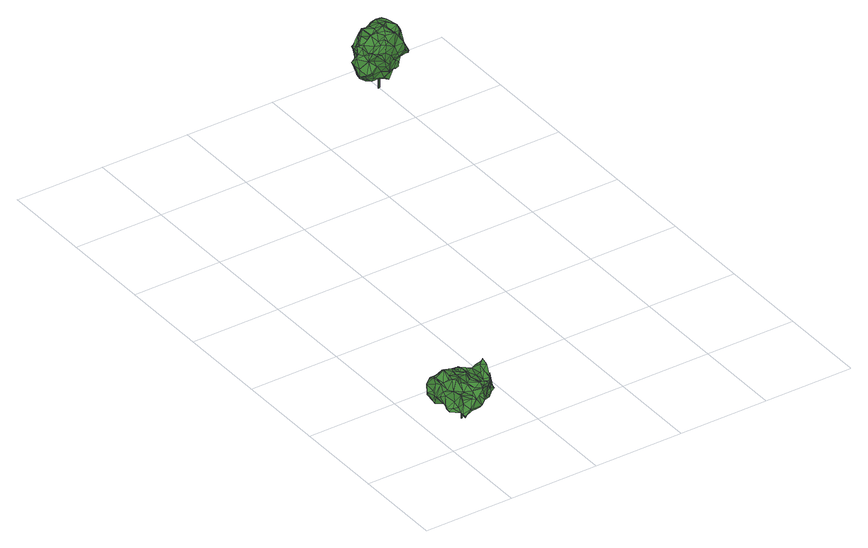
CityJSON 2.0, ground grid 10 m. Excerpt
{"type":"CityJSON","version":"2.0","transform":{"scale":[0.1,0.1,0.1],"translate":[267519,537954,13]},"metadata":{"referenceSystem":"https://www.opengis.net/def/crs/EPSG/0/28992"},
"CityObjects":{
"tree1":{"type":"SolitaryVegetationObject","attributes":{"gtid":474,"crown_width_m":6.37,"crown_median_z":16.87,"crown_r50_m":0.236,"crown_porosity":0.897,"trunk_H_m":3.21,"trunk_DBH_m":0.174,"trunk_radius_m":0.0868,"trunk_base_height_m":13.66,"original_gtid":"476"},"geometry":[{"type":"MultiSurface","lod":"3","boundaries":[[[0,1,2]],[[3,1,0]],[[4,5,6]],[[7,8,9]],[[10,11,12]],[[13,14,15]],[[16,17,18]],[[19,16,18]],[[13,20,21]],[[22,21,20]],[[23,24,25]],[[26,27,28]],[[29,28,27]],[[30,31,32]],[[33,34,35]],[[35,34,36]],[[37,38,39]],[[26,28,40]],[[26,40,11]],[[41,42,43]],[[44,45,46]],[[10,47,48]],[[49,35,50]],[[51,52,53]],[[54,55,56]],[[56,57,54]],[[34,58,59]],[[60,61,62]],[[61,63,62]],[[64,36,65]],[[66,67,68]],[[69,24,23]],[[70,71,72]],[[73,74,75]],[[76,77,78]],[[79,80,81]],[[68,67,82]],[[67,83,82]],[[12,11,84]],[[85,86,87]],[[88,89,90]],[[90,91,88]],[[92,93,64]],[[94,6,95]],[[96,65,36]],[[70,72,38]],[[97,26,98]],[[47,10,99]],[[12,99,10]],[[32,100,17]],[[10,48,98]],[[10,98,26]],[[17,100,101]],[[100,102,101]],[[103,104,105]],[[106,107,62]],[[108,4,109]],[[110,54,111]],[[110,112,54]],[[113,111,54]],[[114,87,113]],[[54,114,113]],[[115,116,117]],[[118,47,99]],[[91,7,119]],[[120,121,122]],[[120,123,124]],[[125,123,120]],[[106,126,127]],[[79,81,128]],[[129,73,130]],[[131,132,133]],[[134,132,131]],[[61,135,63]],[[83,136,82]],[[43,137,138]],[[137,43,42]],[[139,140,141]],[[142,6,5]],[[142,95,6]],[[133,132,143]],[[144,145,146]],[[37,146,145]],[[35,147,50]],[[148,45,128]],[[34,59,36]],[[149,36,59]],[[150,151,152]],[[127,104,153]],[[68,39,38]],[[92,35,93]],[[147,35,92]],[[154,70,37]],[[59,58,149]],[[48,155,98]],[[69,23,156]],[[143,134,150]],[[157,104,158]],[[83,75,74]],[[63,135,159]],[[133,159,135]],[[160,150,161]],[[67,75,83]],[[162,140,139]],[[163,164,165]],[[163,165,166]],[[163,166,164]],[[26,11,10]],[[167,30,168]],[[169,168,30]],[[95,147,170]],[[156,171,90]],[[172,173,46]],[[106,62,63]],[[67,73,75]],[[120,109,4]],[[55,54,174]],[[68,38,175]],[[129,74,73]],[[61,131,135]],[[51,176,122]],[[18,177,19]],[[96,146,82]],[[144,146,96]],[[178,50,147]],[[178,147,95]],[[21,14,13]],[[136,96,82]],[[83,96,136]],[[111,113,179]],[[111,179,180]],[[106,63,126]],[[181,138,182]],[[53,52,183]],[[56,41,57]],[[115,117,184]],[[162,139,21]],[[185,97,80]],[[186,53,187]],[[188,97,189]],[[190,191,192]],[[156,193,69]],[[194,117,116]],[[167,14,21]],[[17,101,18]],[[16,28,29]],[[15,14,167]],[[19,195,16]],[[172,196,173]],[[148,128,81]],[[197,198,199]],[[149,96,36]],[[156,89,193]],[[156,90,89]],[[25,200,201]],[[55,45,148]],[[162,22,125]],[[21,22,162]],[[85,87,51]],[[133,143,202]],[[60,62,203]],[[204,168,205]],[[102,206,18]],[[66,68,175]],[[207,114,54]],[[140,162,208]],[[43,138,187]],[[96,149,209]],[[86,179,87]],[[77,4,108]],[[107,106,153]],[[186,166,78]],[[210,211,212]],[[178,142,165]],[[95,142,178]],[[213,0,2]],[[53,77,214]],[[53,186,77]],[[99,12,84]],[[181,182,166]],[[112,45,174]],[[112,174,54]],[[66,215,73]],[[41,216,42]],[[72,217,177]],[[71,217,72]],[[161,133,202]],[[218,219,220]],[[138,220,219]],[[221,55,222]],[[203,223,84]],[[60,203,84]],[[167,168,15]],[[194,217,71]],[[116,217,194]],[[125,4,162]],[[224,91,90]],[[149,58,209]],[[175,102,100]],[[164,119,7]],[[225,226,227]],[[221,226,225]],[[214,176,53]],[[153,228,107]],[[229,33,49]],[[37,70,38]],[[111,230,110]],[[162,4,6]],[[162,6,94]],[[231,24,69]],[[40,232,199]],[[23,229,156]],[[104,218,153]],[[109,214,233]],[[36,64,93]],[[103,158,104]],[[185,26,97]],[[187,53,183]],[[187,183,43]],[[30,167,130]],[[30,130,31]],[[120,4,125]],[[175,38,102]],[[70,201,194]],[[228,234,107]],[[235,32,236]],[[137,218,138]],[[103,105,88]],[[204,237,168]],[[91,119,88]],[[13,237,79]],[[13,15,237]],[[209,144,96]],[[87,114,52]],[[87,52,51]],[[82,39,68]],[[153,106,127]],[[192,60,198]],[[218,228,153]],[[32,205,238]],[[32,238,30]],[[32,31,236]],[[216,221,225]],[[216,55,221]],[[198,190,192]],[[79,173,239]],[[79,239,13]],[[51,122,85]],[[85,122,121]],[[198,60,199]],[[40,199,11]],[[223,99,84]],[[165,76,166]],[[183,57,43]],[[165,142,76]],[[66,73,67]],[[187,166,186]],[[29,27,205]],[[221,188,226]],[[143,132,134]],[[240,140,208]],[[185,27,26]],[[205,27,185]],[[241,116,152]],[[148,81,222]],[[196,210,173]],[[127,105,104]],[[242,64,129]],[[146,37,243]],[[146,243,82]],[[123,125,22]],[[97,188,80]],[[225,155,244]],[[193,89,105]],[[200,24,231]],[[1,190,245]],[[39,243,37]],[[42,246,137]],[[247,234,228]],[[98,189,97]],[[28,232,40]],[[214,77,233]],[[60,131,61]],[[225,227,155]],[[157,158,103]],[[39,82,243]],[[88,157,103]],[[0,151,3]],[[248,197,199]],[[249,19,197]],[[249,197,195]],[[161,150,231]],[[184,116,115]],[[247,137,246]],[[241,217,116]],[[44,128,45]],[[232,250,248]],[[147,240,170]],[[251,170,240]],[[123,212,211]],[[210,212,123]],[[252,32,253]],[[130,167,141]],[[21,141,167]],[[177,217,241]],[[22,20,13]],[[122,214,120]],[[247,228,137]],[[218,137,228]],[[173,79,128]],[[173,128,46]],[[44,46,128]],[[22,13,239]],[[200,254,117]],[[34,33,58]],[[112,210,196]],[[192,131,60]],[[108,233,77]],[[109,233,108]],[[188,221,222]],[[21,139,141]],[[37,145,154]],[[231,159,161]],[[36,93,35]],[[214,109,120]],[[180,179,86]],[[224,229,90]],[[58,33,23]],[[229,23,33]],[[184,150,152]],[[141,140,240]],[[107,234,62]],[[159,126,63]],[[62,234,203]],[[223,203,234]],[[232,248,199]],[[247,223,234]],[[247,118,223]],[[84,199,60]],[[84,11,199]],[[33,35,49]],[[160,161,202]],[[160,202,143]],[[133,135,131]],[[161,159,133]],[[51,53,176]],[[143,150,160]],[[240,147,64]],[[87,179,113]],[[236,31,215]],[[112,110,210]],[[240,64,242]],[[92,64,147]],[[172,112,196]],[[255,25,201]],[[255,23,25]],[[117,201,200]],[[194,201,117]],[[124,123,211]],[[188,222,80]],[[242,130,141]],[[242,129,130]],[[18,101,102]],[[46,45,112]],[[46,112,172]],[[223,118,99]],[[210,239,173]],[[22,239,123]],[[210,123,239]],[[138,181,187]],[[166,187,181]],[[2,1,245]],[[88,119,157]],[[194,71,70]],[[195,250,16]],[[76,78,166]],[[207,57,114]],[[251,94,95]],[[95,170,251]],[[251,162,94]],[[256,254,257]],[[257,254,200]],[[85,121,258]],[[207,54,57]],[[198,197,190]],[[165,9,49]],[[157,219,104]],[[182,219,157]],[[235,100,32]],[[7,9,164]],[[16,250,28]],[[180,230,111]],[[38,72,206]],[[38,206,102]],[[129,64,65]],[[83,65,96]],[[74,65,83]],[[129,65,74]],[[70,154,201]],[[154,255,201]],[[142,5,76]],[[77,76,4]],[[5,4,76]],[[183,52,57]],[[209,145,144]],[[209,259,145]],[[244,155,118]],[[190,197,245]],[[240,242,141]],[[79,204,80]],[[258,121,260]],[[148,222,55]],[[80,222,81]],[[104,219,218]],[[69,193,231]],[[91,8,7]],[[29,205,252]],[[29,252,16]],[[2,261,213]],[[213,261,177]],[[118,155,47]],[[15,168,237]],[[252,205,32]],[[145,262,154]],[[177,261,19]],[[79,237,204]],[[88,105,89]],[[120,260,121]],[[230,180,211]],[[124,211,180]],[[110,211,210]],[[230,211,110]],[[126,231,105]],[[105,231,193]],[[164,157,119]],[[166,157,164]],[[126,105,127]],[[263,23,255]],[[43,57,41]],[[249,195,19]],[[3,131,192]],[[190,3,191]],[[1,3,190]],[[191,3,192]],[[25,24,200]],[[224,171,229]],[[229,171,156]],[[177,0,213]],[[177,241,0]],[[151,0,241]],[[90,171,224]],[[126,159,231]],[[246,264,247]],[[98,155,227]],[[189,98,227]],[[165,49,265]],[[100,235,175]],[[66,175,235]],[[130,73,215]],[[130,215,31]],[[236,215,235]],[[235,215,66]],[[55,174,45]],[[19,261,197]],[[245,197,261]],[[2,245,261]],[[185,204,205]],[[80,204,185]],[[209,58,259]],[[118,247,264]],[[259,58,145]],[[145,58,262]],[[264,246,42]],[[42,225,264]],[[244,118,264]],[[225,244,264]],[[49,50,265]],[[77,186,78]],[[252,253,16]],[[32,17,253]],[[17,16,253]],[[18,206,177]],[[72,177,206]],[[216,225,42]],[[138,218,220]],[[248,250,195]],[[197,248,195]],[[28,250,232]],[[178,265,50]],[[165,265,178]],[[116,184,152]],[[241,152,151]],[[8,91,90]],[[229,49,90]],[[263,262,23]],[[23,262,58]],[[263,255,262]],[[154,262,255]],[[117,254,184]],[[184,254,256]],[[150,184,256]],[[240,208,251]],[[150,256,257]],[[188,189,226]],[[182,138,219]],[[182,157,166]],[[189,227,226]],[[150,257,231]],[[150,3,151]],[[150,134,3]],[[134,131,3]],[[47,155,48]],[[231,257,200]],[[258,86,85]],[[124,260,120]],[[180,260,124]],[[86,260,180]],[[258,260,86]],[[251,208,162]],[[169,30,238]],[[169,238,168]],[[238,205,168]],[[114,57,52]],[[164,9,165]],[[41,56,216]],[[55,216,56]],[[90,49,9]],[[90,9,8]],[[122,176,214]],[[266,267,268]],[[266,268,269]],[[268,267,270]],[[268,270,269]],[[267,271,272]],[[267,272,270]],[[270,272,269]],[[269,272,273]],[[272,271,274]],[[272,274,273]],[[273,274,269]],[[269,274,275]],[[274,271,275]],[[275,271,276]],[[275,276,269]],[[276,271,266]],[[276,266,269]],[[271,267,266]]]}]},
"tree2":{"type":"SolitaryVegetationObject","attributes":{"gtid":688,"crown_width_m":5.91,"crown_median_z":17.7,"crown_r50_m":0.247,"crown_porosity":0.909,"trunk_H_m":4.33,"trunk_DBH_m":0.197,"trunk_radius_m":0.0985,"trunk_base_height_m":13.37,"original_gtid":"690"},"geometry":[{"type":"MultiSurface","lod":"3","boundaries":[[[277,278,279]],[[280,278,277]],[[281,282,283]],[[284,285,286]],[[287,285,284]],[[288,289,290]],[[291,292,293]],[[294,295,296]],[[297,298,299]],[[295,300,301]],[[302,303,304]],[[305,306,307]],[[308,306,305]],[[309,310,311]],[[312,313,314]],[[315,316,317]],[[318,319,320]],[[291,321,322]],[[323,324,325]],[[326,324,323]],[[327,294,296]],[[328,329,330]],[[331,332,333]],[[304,334,302]],[[335,334,304]],[[336,337,338]],[[339,340,341]],[[342,343,344]],[[345,346,288]],[[345,347,346]],[[348,349,307]],[[350,348,307]],[[351,352,353]],[[354,332,331]],[[355,356,357]],[[358,359,360]],[[361,362,363]],[[364,365,366]],[[367,368,281]],[[333,369,331]],[[370,369,333]],[[371,354,372]],[[373,374,375]],[[331,369,376]],[[377,378,379]],[[280,361,278]],[[380,361,280]],[[381,382,364]],[[302,383,303]],[[384,385,386]],[[387,388,283]],[[291,389,292]],[[390,292,389]],[[391,292,392]],[[336,392,393]],[[391,392,336]],[[394,388,395]],[[296,295,396]],[[370,397,369]],[[398,399,400]],[[277,345,280]],[[401,400,399]],[[402,403,404]],[[405,402,404]],[[406,339,322]],[[407,311,408]],[[319,409,410]],[[356,411,412]],[[412,357,356]],[[333,413,370]],[[313,413,333]],[[414,379,378]],[[415,416,417]],[[349,382,307]],[[347,418,399]],[[419,420,372]],[[421,308,305]],[[422,423,351]],[[394,417,410]],[[395,417,394]],[[424,291,322]],[[311,425,408]],[[376,426,331]],[[427,428,429]],[[427,429,430]],[[305,431,421]],[[432,311,433]],[[432,433,402]],[[351,403,407]],[[311,407,403]],[[434,435,436]],[[437,438,349]],[[439,440,399]],[[302,441,383]],[[442,316,443]],[[399,398,439]],[[427,373,428]],[[374,373,427]],[[444,445,446]],[[335,302,334]],[[300,447,304]],[[314,390,312]],[[394,448,388]],[[449,450,428]],[[451,452,327]],[[314,313,332]],[[453,454,451]],[[288,346,357]],[[455,361,363]],[[332,313,333]],[[286,456,284]],[[442,380,457]],[[353,404,351]],[[387,395,388]],[[458,441,459]],[[283,388,460]],[[448,460,388]],[[293,321,291]],[[461,462,463]],[[455,352,278]],[[279,278,352]],[[464,326,458]],[[326,465,458]],[[466,453,396]],[[295,447,300]],[[294,447,295]],[[352,363,353]],[[353,363,467]],[[441,302,335]],[[375,369,397]],[[449,370,450]],[[393,366,336]],[[329,336,338]],[[357,289,288]],[[394,409,448]],[[452,468,327]],[[469,468,452]],[[370,413,309]],[[352,470,279]],[[412,471,357]],[[401,472,277]],[[428,397,449]],[[380,442,361]],[[323,465,326]],[[410,409,394]],[[437,349,298]],[[437,298,469]],[[322,321,473]],[[406,461,463]],[[330,329,474]],[[330,474,386]],[[462,367,463]],[[405,404,467]],[[475,454,385]],[[355,346,399]],[[399,346,347]],[[277,279,470]],[[401,277,470]],[[384,475,385]],[[430,442,427]],[[442,457,316]],[[403,351,404]],[[453,451,327]],[[473,406,322]],[[355,440,476]],[[291,424,389]],[[283,282,387]],[[282,477,387]],[[396,325,466]],[[460,281,283]],[[458,282,464]],[[458,477,282]],[[415,417,395]],[[408,478,407]],[[408,320,478]],[[479,480,411]],[[481,390,314]],[[482,294,327]],[[337,475,338]],[[392,292,390]],[[348,298,349]],[[451,454,475]],[[483,479,440]],[[483,440,439]],[[305,484,359]],[[373,397,428]],[[444,446,297]],[[414,444,297]],[[327,468,482]],[[485,297,482]],[[305,307,484]],[[357,471,289]],[[315,317,378]],[[354,426,372]],[[486,372,426]],[[482,446,294]],[[309,311,432]],[[309,432,370]],[[481,314,487]],[[299,298,348]],[[488,489,490]],[[437,490,489]],[[293,292,391]],[[482,468,469]],[[452,490,469]],[[473,491,406]],[[491,386,406]],[[492,322,339]],[[335,304,343]],[[355,476,356]],[[491,293,328]],[[493,470,351]],[[352,351,470]],[[486,494,372]],[[380,280,495]],[[325,324,287]],[[480,444,496]],[[338,475,329]],[[357,346,355]],[[497,379,421]],[[332,498,487]],[[499,487,498]],[[332,487,314]],[[415,500,501]],[[364,382,349]],[[349,438,364]],[[345,288,280]],[[366,365,336]],[[337,336,365]],[[428,450,502]],[[407,422,351]],[[417,422,410]],[[438,488,364]],[[493,422,417]],[[503,496,444]],[[503,444,414]],[[411,496,412]],[[309,413,310]],[[494,484,372]],[[398,500,395]],[[400,500,398]],[[495,316,457]],[[495,457,380]],[[493,417,416]],[[398,483,439]],[[440,479,476]],[[471,378,317]],[[377,431,359]],[[434,376,375]],[[434,375,374]],[[455,278,361]],[[455,363,352]],[[479,335,504]],[[497,421,431]],[[398,459,483]],[[430,361,442]],[[505,427,442]],[[363,362,467]],[[492,318,424]],[[405,467,362]],[[389,310,390]],[[453,327,396]],[[339,406,340]],[[450,370,432]],[[450,432,402]],[[467,404,353]],[[405,362,429]],[[466,506,454]],[[384,474,475]],[[458,465,441]],[[441,465,383]],[[505,442,443]],[[464,507,326]],[[287,466,325]],[[436,435,360]],[[396,301,325]],[[465,303,383]],[[377,443,316]],[[359,443,377]],[[481,487,392]],[[481,392,390]],[[508,307,382]],[[508,382,381]],[[369,375,376]],[[341,460,509]],[[460,341,281]],[[421,379,308]],[[312,310,413]],[[390,310,312]],[[304,447,344]],[[337,365,488]],[[294,446,445]],[[294,445,447]],[[392,499,393]],[[487,499,392]],[[319,448,409]],[[437,469,490]],[[354,331,426]],[[486,434,494]],[[427,358,374]],[[284,456,385]],[[367,281,341]],[[361,430,362]],[[399,472,401]],[[316,290,317]],[[377,497,431]],[[378,503,414]],[[491,321,293]],[[491,473,321]],[[411,476,479]],[[322,492,424]],[[434,426,376]],[[329,475,474]],[[471,317,289]],[[389,425,310]],[[335,479,483]],[[500,400,501]],[[355,399,440]],[[391,328,293]],[[482,297,446]],[[387,510,395]],[[335,343,504]],[[342,504,343]],[[303,465,304]],[[300,511,301]],[[335,512,441]],[[483,512,335]],[[445,480,344]],[[445,344,447]],[[300,304,511]],[[344,343,304]],[[286,462,461]],[[285,462,286]],[[285,507,462]],[[408,318,320]],[[461,456,286]],[[386,456,406]],[[406,456,461]],[[385,456,386]],[[359,431,305]],[[491,330,386]],[[328,330,491]],[[479,504,480]],[[477,510,387]],[[290,495,288]],[[280,288,495]],[[345,472,418]],[[444,480,445]],[[372,484,419]],[[372,420,371]],[[366,371,420]],[[364,420,381]],[[364,366,420]],[[434,486,426]],[[370,449,397]],[[312,413,313]],[[307,306,350]],[[375,397,373]],[[420,508,381]],[[393,498,366]],[[503,412,496]],[[378,471,503]],[[422,407,478]],[[422,478,410]],[[425,311,310]],[[371,498,332]],[[341,509,339]],[[402,433,403]],[[311,403,433]],[[332,354,371]],[[484,508,419]],[[319,318,492]],[[425,318,408]],[[425,389,318]],[[424,318,389]],[[384,386,474]],[[502,405,429]],[[429,428,502]],[[450,402,405]],[[494,434,436]],[[484,494,436]],[[484,436,359]],[[329,328,336]],[[391,336,328]],[[419,508,420]],[[484,307,508]],[[396,327,296]],[[290,316,495]],[[385,454,506]],[[412,503,471]],[[434,374,358]],[[435,434,358]],[[499,498,393]],[[371,366,498]],[[480,496,411]],[[451,490,452]],[[488,490,475]],[[488,475,337]],[[451,475,490]],[[347,345,418]],[[464,368,507]],[[406,463,340]],[[367,462,368]],[[507,368,462]],[[443,359,358]],[[505,358,427]],[[497,377,379]],[[290,289,317]],[[443,358,505]],[[284,385,506]],[[287,284,506]],[[287,506,466]],[[411,356,476]],[[466,454,453]],[[295,301,396]],[[415,395,500]],[[315,377,316]],[[470,501,401]],[[415,501,470]],[[470,493,416]],[[470,416,415]],[[501,400,401]],[[315,378,377]],[[351,423,493]],[[422,493,423]],[[410,478,319]],[[319,478,320]],[[437,489,438]],[[488,438,489]],[[341,340,367]],[[367,340,463]],[[297,299,513]],[[285,324,326]],[[297,513,414]],[[299,348,350]],[[308,379,306]],[[418,472,399]],[[458,459,510]],[[358,360,435]],[[323,325,465]],[[436,360,359]],[[511,465,325]],[[511,325,301]],[[459,395,510]],[[458,510,477]],[[414,513,379]],[[299,350,513]],[[379,513,306]],[[281,368,282]],[[282,368,464]],[[285,326,507]],[[319,514,448]],[[492,339,514]],[[492,514,319]],[[448,514,460]],[[460,514,509]],[[509,514,339]],[[345,277,472]],[[511,343,465]],[[465,343,304]],[[511,304,343]],[[344,480,342]],[[504,342,480]],[[364,488,365]],[[395,515,398]],[[459,398,515]],[[459,515,395]],[[459,441,512]],[[483,459,512]],[[429,362,430]],[[502,450,405]],[[287,324,285]],[[516,482,469]],[[516,469,517]],[[469,298,517]],[[516,517,482]],[[485,482,517]],[[485,517,297]],[[297,517,298]],[[350,306,513]],[[518,519,520]],[[518,520,521]],[[521,520,522]],[[521,522,523]],[[520,519,524]],[[520,524,522]],[[522,524,525]],[[522,525,523]],[[524,519,526]],[[524,526,525]],[[525,526,527]],[[525,527,523]],[[527,526,523]],[[526,519,523]],[[523,519,528]],[[523,519,529]],[[519,530,529]],[[530,519,518]],[[530,518,529]],[[529,518,521]],[[529,521,523]]]}]}
},
"vertices":[
[21,17,52],[22,18,52],[23,16,54],[25,18,40],[52,65,33],[44,63,26],[41,65,29],[43,45,16],[41,43,20],[38,45,23],[50,20,51],[47,18,51],[48,17,51],[52,51,47],[44,55,56],[46,52,56],[30,32,62],[22,39,63],[20,30,64],[23,27,64],[43,55,46],[43,60,49],[53,59,39],[20,40,31],[20,30,40],[17,32,41],[49,26,52],[43,34,53],[38,31,53],[41,37,58],[34,51,60],[24,54,60],[31,45,61],[25,46,28],[17,49,28],[25,55,29],[19,51,31],[6,40,45],[13,39,56],[11,45,54],[43,25,48],[73,35,31],[64,27,35],[68,34,30],[70,51,58],[72,47,53],[70,52,55],[57,21,50],[58,23,50],[33,47,23],[27,57,29],[70,53,21],[74,48,28],[65,51,26],[74,43,40],[70,38,43],[71,38,35],[73,38,32],[15,47,29],[17,49,29],[38,15,42],[32,12,35],[44,14,33],[39,15,31],[23,58,42],[14,57,39],[11,48,61],[11,57,53],[10,47,60],[27,35,34],[5,35,46],[6,30,49],[9,29,54],[19,56,55],[16,61,51],[14,60,52],[48,55,31],[57,56,28],[53,51,33],[57,50,52],[56,42,49],[66,49,44],[7,55,49],[15,61,51],[47,17,50],[72,54,29],[77,57,33],[77,50,28],[40,34,24],[37,36,24],[34,34,22],[39,35,18],[27,48,39],[20,49,33],[39,65,30],[36,64,30],[12,57,39],[53,28,50],[56,27,50],[55,20,49],[20,44,68],[20,37,60],[15,38,57],[37,32,36],[48,30,34],[37,25,34],[43,15,31],[48,17,33],[55,65,21],[60,64,23],[69,48,39],[79,55,35],[70,48,46],[81,54,35],[78,48,29],[9,22,37],[8,23,38],[11,24,36],[55,20,48],[44,36,21],[63,61,29],[68,56,28],[67,56,23],[61,63,38],[74,63,33],[57,66,37],[36,21,32],[39,24,33],[67,51,52],[21,59,48],[32,56,54],[29,11,36],[22,10,31],[24,11,31],[21,13,32],[30,11,34],[12,55,41],[60,25,31],[60,35,29],[41,63,48],[38,62,47],[36,60,49],[44,62,26],[21,9,30],[5,52,40],[6,44,37],[5,52,42],[27,60,35],[69,48,47],[17,48,32],[20,15,33],[18,17,39],[14,20,38],[49,22,30],[6,39,36],[61,24,50],[29,37,33],[44,40,28],[46,34,38],[33,17,30],[21,12,31],[24,16,31],[46,66,38],[40,51,30],[44,46,20],[41,54,27],[48,44,32],[43,55,56],[44,51,57],[41,51,56],[37,56,34],[30,33,22],[69,56,50],[66,57,49],[70,48,47],[12,46,60],[68,55,22],[16,22,56],[33,61,29],[79,55,34],[77,60,34],[54,38,39],[50,35,37],[67,43,32],[10,20,35],[46,36,53],[60,49,28],[61,44,30],[55,39,42],[51,29,45],[24,22,48],[25,22,42],[35,18,42],[33,28,36],[9,27,40],[25,31,51],[69,57,49],[26,21,52],[37,20,44],[39,23,47],[12,25,37],[10,29,40],[23,12,31],[44,20,42],[48,44,54],[42,39,59],[14,30,54],[72,41,34],[41,63,41],[10,51,40],[65,54,41],[73,60,33],[63,54,32],[20,16,54],[64,59,21],[20,55,57],[65,30,37],[10,27,50],[56,26,31],[51,32,35],[54,32,35],[64,34,39],[65,43,40],[50,20,42],[30,33,21],[63,29,38],[58,33,39],[57,26,49],[50,20,33],[29,42,24],[76,58,34],[25,25,32],[38,30,51],[60,62,23],[50,18,35],[23,50,60],[23,52,60],[49,50,56],[39,45,56],[62,55,41],[32,54,41],[17,22,43],[26,56,46],[10,49,44],[58,24,49],[26,17,54],[59,24,34],[54,22,35],[31,27,47],[22,23,52],[33,34,53],[42,62,38],[31,39,60],[30,39,61],[12,23,36],[15,35,42],[13,21,37],[18,21,39],[74,60,33],[11,46,39],[74,62,33],[25,19,54],[11,43,37],[12,42,38],[57,25,37],[31,52,32],[40,41,39],[38,40,7],[40,42,39],[39,41,39],[39,42,39],[38,39,7],[37,40,7],[38,41,39],[37,39,7],[39,40,39],[40,40,39],
[308,548,73],[299,551,77],[307,544,75],[301,557,79],[323,557,42],[327,554,42],[326,550,42],[311,561,34],[321,567,30],[315,557,30],[318,570,30],[303,567,76],[299,574,74],[294,570,74],[293,544,29],[284,548,29],[294,550,25],[307,588,42],[318,589,39],[308,586,37],[294,585,49],[288,579,44],[286,583,50],[320,589,41],[318,582,32],[330,575,47],[329,575,45],[324,584,47],[279,574,51],[281,580,50],[281,576,45],[284,579,50],[280,542,54],[283,541,47],[288,534,55],[276,540,42],[271,542,40],[271,542,39],[293,572,68],[284,568,76],[294,572,72],[296,539,38],[306,543,45],[300,541,49],[296,547,26],[303,543,35],[318,572,35],[319,571,30],[318,577,32],[322,567,35],[306,584,36],[294,556,21],[290,562,17],[295,556,21],[264,552,49],[267,548,37],[266,547,47],[328,575,46],[322,571,52],[282,560,20],[284,570,21],[286,566,17],[303,554,38],[310,555,30],[312,558,36],[315,581,47],[318,582,46],[316,585,48],[304,560,77],[311,567,75],[311,567,74],[282,582,48],[283,579,35],[281,582,49],[300,536,67],[304,540,79],[293,536,75],[269,558,44],[314,570,75],[314,579,72],[307,578,73],[275,560,64],[278,567,62],[277,560,62],[291,553,77],[287,545,73],[292,541,80],[279,568,31],[285,567,24],[274,563,29],[319,556,31],[321,560,32],[265,550,57],[272,540,57],[271,560,35],[270,565,43],[274,553,65],[271,558,66],[270,554,59],[263,556,51],[285,575,64],[292,581,66],[288,582,59],[294,558,75],[278,566,34],[283,570,35],[330,573,46],[292,564,31],[303,566,29],[298,556,23],[325,548,46],[324,547,46],[289,543,38],[280,544,37],[284,551,24],[278,552,28],[274,558,27],[316,540,54],[320,549,57],[313,581,34],[272,548,60],[322,558,66],[320,561,71],[320,555,67],[317,552,71],[280,535,66],[288,534,65],[290,536,72],[287,540,71],[307,551,29],[295,535,59],[294,536,48],[311,542,48],[307,538,52],[311,580,62],[305,584,67],[277,546,52],[292,585,56],[312,544,65],[313,540,65],[315,540,55],[309,560,67],[273,561,43],[275,565,35],[285,573,50],[305,538,56],[300,541,65],[296,539,37],[290,536,47],[265,557,50],[276,553,68],[273,541,66],[283,546,68],[284,553,76],[285,567,58],[280,537,62],[284,535,63],[270,555,59],[276,559,62],[279,560,57],[285,580,33],[285,574,31],[323,565,68],[319,567,69],[331,569,46],[284,555,75],[282,566,69],[303,580,53],[310,582,49],[303,587,43],[317,588,49],[313,546,44],[273,540,65],[276,538,66],[300,577,30],[296,580,33],[310,579,37],[303,571,30],[297,548,74],[303,559,27],[290,561,70],[330,563,44],[326,560,54],[316,550,44],[314,555,26],[318,555,26],[314,554,26],[327,560,41],[325,572,42],[315,574,31],[290,539,77],[296,581,35],[295,581,35],[309,543,72],[299,579,66],[313,555,68],[301,547,22],[290,562,23],[291,570,24],[313,576,69],[326,556,44],[300,538,52],[316,574,59],[311,578,59],[273,548,37],[302,584,40],[320,565,63],[281,566,50],[299,579,48],[268,557,50],[269,548,36],[285,572,25],[286,576,31],[291,577,31],[298,553,21],[304,542,37],[313,539,65],[274,561,50],[295,563,75],[300,579,64],[295,573,56],[272,559,33],[275,557,31],[318,553,64],[316,551,68],[276,539,66],[295,581,63],[316,576,47],[285,559,67],[311,568,38],[324,564,28],[283,563,40],[310,556,47],[325,559,52],[317,581,36],[323,565,54],[287,583,51],[306,551,46],[316,557,59],[295,573,39],[293,575,47],[301,563,4],[300,562,4],[300,563,4],[299,561,47],[298,561,47],[298,560,47],[299,563,4],[297,561,47],[299,562,4],[297,560,47],[298,559,47],[299,560,47],[301,562,4]
]}
